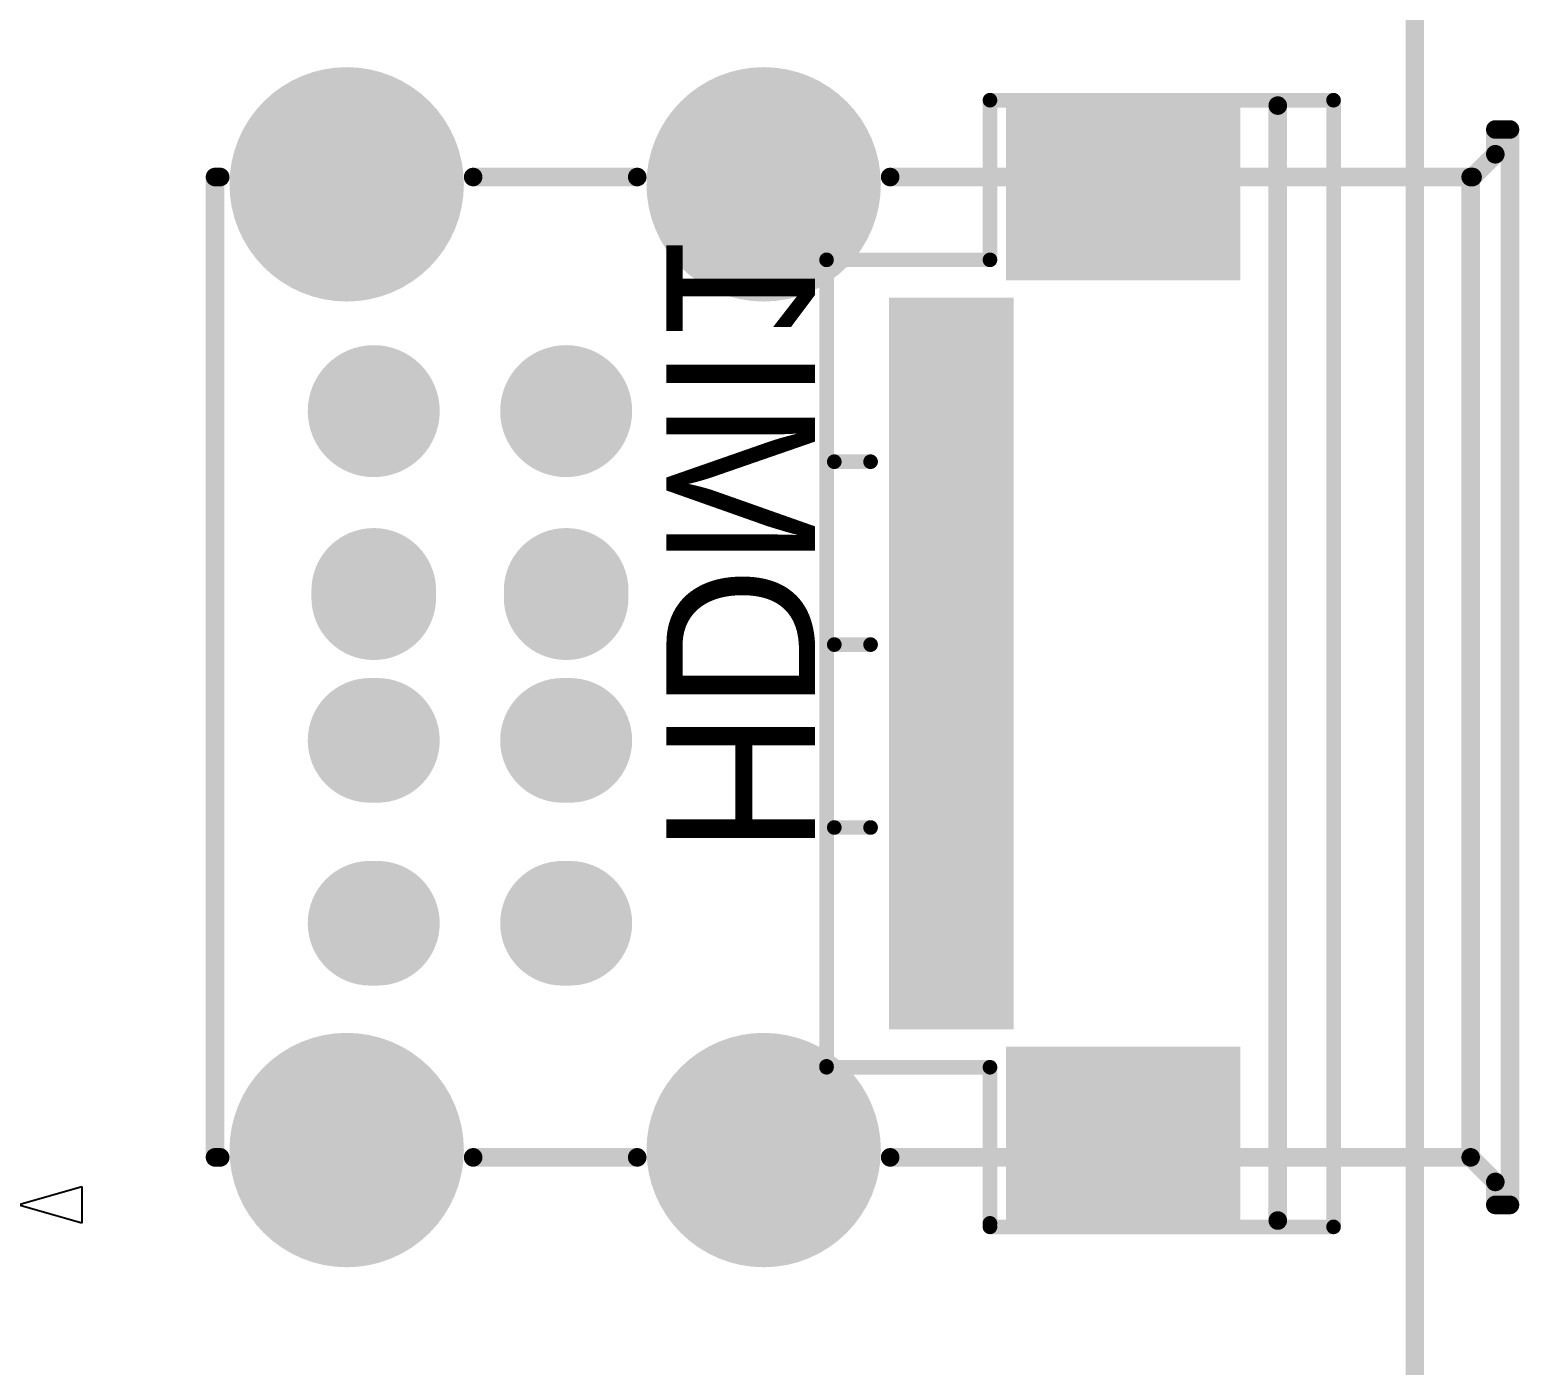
# Model space of a CAD drawing. Header units: millimetres. Extents: x 358.1 to 446.9, y 224.6 to 280.8.
# Drawn here: x 425.6 to 445.96, y 242.69 to 260.94 of the extents above; entities that cross this region are included whole.
import ezdxf

# ---------------------------------------------------------------- set-up
doc = ezdxf.new("R2010")
doc.units = ezdxf.units.MM
for name, color, linetype in [('BottomLayer', 5, 'Continuous'), ('BottomOverlay', 54, 'Continuous'), ('BottomPaste', 16, 'Continuous'), ('BottomSolder', 6, 'Continuous'), ('KeepOutLayer', 6, 'Continuous'), ('MidLayer1', 16, 'Continuous'), ('MidLayer2', 76, 'Continuous'), ('MidLayer3', 90, 'Continuous'), ('MidLayer4', 156, 'Continuous'), ('MultiLayer', 9, 'Continuous'), ('TopLayer', 1, 'Continuous'), ('TopOverlay', 2, 'Continuous'), ('TopSolder', 216, 'Continuous')]:
    doc.layers.add(name, color=color, linetype=linetype)

# ---------------------------------------------------------------- blocks, each defined once
blk = doc.blocks.new('FPC0_5_SMT_20P_B_3')
at = {"layer": 'BottomLayer'}
for points in [[(-7.54, 2.612), (-7.54, -0.387), (-5.34, 2.612), (-5.34, -0.387)], [(5.34, 2.612), (5.34, -0.387), (7.54, 2.612), (7.54, -0.387)], [(-4.9, -0.487), (-4.9, -1.987), (-4.6, -0.487), (-4.6, -1.987)], [(-4.4, -0.487), (-4.4, -1.987), (-4.1, -0.487), (-4.1, -1.987)], [(-3.9, -0.487), (-3.9, -1.987), (-3.6, -0.487), (-3.6, -1.987)], [(-3.4, -0.487), (-3.4, -1.987), (-3.1, -0.487), (-3.1, -1.987)], [(-2.9, -0.487), (-2.9, -1.987), (-2.6, -0.487), (-2.6, -1.987)], [(-2.4, -0.487), (-2.4, -1.987), (-2.1, -0.487), (-2.1, -1.987)], [(-1.9, -0.487), (-1.9, -1.987), (-1.6, -0.487), (-1.6, -1.987)], [(-1.4, -0.487), (-1.4, -1.987), (-1.1, -0.487), (-1.1, -1.987)], [(-0.9, -0.487), (-0.9, -1.987), (-0.6, -0.487), (-0.6, -1.987)], [(-0.4, -0.487), (-0.4, -1.987), (-0.1, -0.487), (-0.1, -1.987)], [(0.1, -0.487), (0.1, -1.987), (0.4, -0.487), (0.4, -1.987)], [(0.6, -0.487), (0.6, -1.987), (0.9, -0.487), (0.9, -1.987)], [(1.1, -0.487), (1.1, -1.987), (1.4, -0.487), (1.4, -1.987)], [(1.6, -0.487), (1.6, -1.987), (1.9, -0.487), (1.9, -1.987)], [(2.1, -0.487), (2.1, -1.987), (2.4, -0.487), (2.4, -1.987)], [(2.6, -0.487), (2.6, -1.987), (2.9, -0.487), (2.9, -1.987)], [(3.1, -0.487), (3.1, -1.987), (3.4, -0.487), (3.4, -1.987)], [(3.6, -0.487), (3.6, -1.987), (3.9, -0.487), (3.9, -1.987)], [(4.1, -0.487), (4.1, -1.987), (4.4, -0.487), (4.4, -1.987)], [(4.6, -0.487), (4.6, -1.987), (4.9, -0.487), (4.9, -1.987)]]:
    blk.add_solid(points, dxfattribs=at)
at = {"layer": 'BottomOverlay'}
for points, const_width in [([(7.7, 3.989), (-7.7, 3.989)], 0.2), ([(-7.7, -0.707), (-7.7, 3.989)], 0.2), ([(7.7, -0.707), (7.7, 3.989)], 0.2), ([(7.614, 3.227), (-7.626, 3.227)], 0.254), ([(-5.518, -0.707), (-7.7, -0.707)], 0.2), ([(-5.518, -2.941), (-5.518, -0.707)], 0.2), ([(5.518, -2.941), (5.518, -0.707)], 0.2), ([(7.7, -0.707), (5.518, -0.707)], 0.2), ([(7.652, -0.707), (5.518, -0.707)], 0.2), ([(-2.759, -2.835), (-2.759, -2.339)], 0.2), ([(-0.259, -2.835), (-0.259, -2.339)], 0.2), ([(2.241, -2.835), (2.241, -2.339)], 0.2), ([(5.506, -2.941), (-5.518, -2.941)], 0.2)]:
    blk.add_lwpolyline(points, dxfattribs=dict(at, const_width=const_width))
for points, const_width in [([(-7.75, 3.989, 1), (-7.65, 3.989, 1)], 0.1), ([(-7.75, 3.989, 1), (-7.65, 3.989, 1)], 0.1), ([(7.65, 3.989, 1), (7.75, 3.989, 1)], 0.1), ([(7.65, 3.989, 1), (7.75, 3.989, 1)], 0.1), ([(-7.69, 3.227, 1), (-7.563, 3.227, 1)], 0.127), ([(7.55, 3.227, 1), (7.677, 3.227, 1)], 0.127), ([(-7.75, -0.707, 1), (-7.65, -0.707, 1)], 0.1), ([(-7.75, -0.707, 1), (-7.65, -0.707, 1)], 0.1), ([(-5.568, -0.707, 1), (-5.468, -0.707, 1)], 0.1), ([(-5.568, -0.707, 1), (-5.468, -0.707, 1)], 0.1), ([(5.468, -0.707, 1), (5.568, -0.707, 1)], 0.1), ([(5.468, -0.707, 1), (5.568, -0.707, 1)], 0.1), ([(5.468, -0.707, 1), (5.568, -0.707, 1)], 0.1), ([(7.602, -0.707, 1), (7.702, -0.707, 1)], 0.1), ([(7.65, -0.707, 1), (7.75, -0.707, 1)], 0.1), ([(7.65, -0.707, 1), (7.75, -0.707, 1)], 0.1), ([(-2.809, -2.339, 1), (-2.709, -2.339, 1)], 0.1), ([(-0.309, -2.339, 1), (-0.209, -2.339, 1)], 0.1), ([(2.191, -2.339, 1), (2.291, -2.339, 1)], 0.1), ([(-5.568, -2.941, 1), (-5.468, -2.941, 1)], 0.1), ([(-5.568, -2.941, 1), (-5.468, -2.941, 1)], 0.1), ([(-2.809, -2.835, 1), (-2.709, -2.835, 1)], 0.1), ([(-0.309, -2.835, 1), (-0.209, -2.835, 1)], 0.1), ([(2.191, -2.835, 1), (2.291, -2.835, 1)], 0.1), ([(5.456, -2.941, 1), (5.556, -2.941, 1)], 0.1), ([(5.468, -2.941, 1), (5.568, -2.941, 1)], 0.1)]:
    blk.add_lwpolyline(points, format="xyb", close=True, dxfattribs=dict(at, const_width=const_width))
at = {"layer": 'BottomPaste'}
for points in [[(-7.54, 2.612), (-7.54, -0.387), (-5.34, 2.612), (-5.34, -0.387)], [(5.34, 2.612), (5.34, -0.387), (7.54, 2.612), (7.54, -0.387)], [(-4.9, -0.487), (-4.9, -1.987), (-4.6, -0.487), (-4.6, -1.987)], [(-4.4, -0.487), (-4.4, -1.987), (-4.1, -0.487), (-4.1, -1.987)], [(-3.9, -0.487), (-3.9, -1.987), (-3.6, -0.487), (-3.6, -1.987)], [(-3.4, -0.487), (-3.4, -1.987), (-3.1, -0.487), (-3.1, -1.987)], [(-2.9, -0.487), (-2.9, -1.987), (-2.6, -0.487), (-2.6, -1.987)], [(-2.4, -0.487), (-2.4, -1.987), (-2.1, -0.487), (-2.1, -1.987)], [(-1.9, -0.487), (-1.9, -1.987), (-1.6, -0.487), (-1.6, -1.987)], [(-1.4, -0.487), (-1.4, -1.987), (-1.1, -0.487), (-1.1, -1.987)], [(-0.9, -0.487), (-0.9, -1.987), (-0.6, -0.487), (-0.6, -1.987)], [(-0.4, -0.487), (-0.4, -1.987), (-0.1, -0.487), (-0.1, -1.987)], [(0.1, -0.487), (0.1, -1.987), (0.4, -0.487), (0.4, -1.987)], [(0.6, -0.487), (0.6, -1.987), (0.9, -0.487), (0.9, -1.987)], [(1.1, -0.487), (1.1, -1.987), (1.4, -0.487), (1.4, -1.987)], [(1.6, -0.487), (1.6, -1.987), (1.9, -0.487), (1.9, -1.987)], [(2.1, -0.487), (2.1, -1.987), (2.4, -0.487), (2.4, -1.987)], [(2.6, -0.487), (2.6, -1.987), (2.9, -0.487), (2.9, -1.987)], [(3.1, -0.487), (3.1, -1.987), (3.4, -0.487), (3.4, -1.987)], [(3.6, -0.487), (3.6, -1.987), (3.9, -0.487), (3.9, -1.987)], [(4.1, -0.487), (4.1, -1.987), (4.4, -0.487), (4.4, -1.987)], [(4.6, -0.487), (4.6, -1.987), (4.9, -0.487), (4.9, -1.987)]]:
    blk.add_solid(points, dxfattribs=at)
at = {"layer": 'BottomSolder'}
for points in [[(-7.642, 2.714), (-7.642, -0.489), (-5.238, 2.714), (-5.238, -0.489)], [(5.239, 2.714), (5.239, -0.489), (7.642, 2.714), (7.642, -0.489)], [(-5.002, -0.385), (-5.002, -2.089), (-4.498, -0.385), (-4.498, -2.089)], [(-4.501, -0.385), (-4.501, -2.089), (-3.998, -0.385), (-3.998, -2.089)], [(-4.002, -0.385), (-4.002, -2.089), (-3.498, -0.385), (-3.498, -2.089)], [(-3.501, -0.385), (-3.501, -2.089), (-2.998, -0.385), (-2.998, -2.089)], [(-3.002, -0.385), (-3.002, -2.089), (-2.498, -0.385), (-2.498, -2.089)], [(-2.501, -0.385), (-2.501, -2.089), (-1.998, -0.385), (-1.998, -2.089)], [(-2.002, -0.385), (-2.002, -2.089), (-1.498, -0.385), (-1.498, -2.089)], [(-1.501, -0.385), (-1.501, -2.089), (-0.998, -0.385), (-0.998, -2.089)], [(-1.002, -0.385), (-1.002, -2.089), (-0.498, -0.385), (-0.498, -2.089)], [(-0.501, -0.385), (-0.501, -2.089), (0.002, -0.385), (0.002, -2.089)], [(-0.002, -0.385), (-0.002, -2.089), (0.502, -0.385), (0.502, -2.089)], [(0.499, -0.385), (0.499, -2.089), (1.002, -0.385), (1.002, -2.089)], [(0.998, -0.385), (0.998, -2.089), (1.502, -0.385), (1.502, -2.089)], [(1.499, -0.385), (1.499, -2.089), (2.002, -0.385), (2.002, -2.089)], [(1.998, -0.385), (1.998, -2.089), (2.502, -0.385), (2.502, -2.089)], [(2.499, -0.385), (2.499, -2.089), (3.002, -0.385), (3.002, -2.089)], [(2.998, -0.385), (2.998, -2.089), (3.502, -0.385), (3.502, -2.089)], [(3.499, -0.385), (3.499, -2.089), (4.002, -0.385), (4.002, -2.089)], [(3.998, -0.385), (3.998, -2.089), (4.502, -0.385), (4.502, -2.089)], [(4.499, -0.385), (4.499, -2.089), (5.002, -0.385), (5.002, -2.089)]]:
    blk.add_solid(points, dxfattribs=at)
blk = doc.blocks.new('USB_HOST_2_13')
at = {"layer": 'BottomLayer'}
for points, const_width in [([(-3.6, 6.6, 1), (-2.1, 6.6, 1)], 1.5), ([(2.1, 6.6, 1), (3.6, 6.6, 1)], 1.5), ([(-2.88, 3.5, 1), (-2.08, 3.5, 1)], 0.8), ([(-0.25, 3.5, 1), (0.55, 3.5, 1)], 0.8), ([(-2.855, 1.05, 1), (-2.105, 1.05, 1)], 0.75), ([(-2.855, 0.95, 1), (-2.105, 0.95, 1)], 0.75), ([(-0.225, 1.05, 1), (0.525, 1.05, 1)], 0.75), ([(-0.225, 0.95, 1), (0.525, 0.95, 1)], 0.75), ([(-2.905, -1, 1), (-2.155, -1, 1)], 0.75), ([(-2.805, -1, 1), (-2.055, -1, 1)], 0.75), ([(-0.275, -1, 1), (0.475, -1, 1)], 0.75), ([(-0.175, -1, 1), (0.575, -1, 1)], 0.75), ([(-2.905, -3.5, 1), (-2.155, -3.5, 1)], 0.75), ([(-2.805, -3.5, 1), (-2.055, -3.5, 1)], 0.75), ([(-0.275, -3.5, 1), (0.475, -3.5, 1)], 0.75), ([(-0.175, -3.5, 1), (0.575, -3.5, 1)], 0.75), ([(-3.6, -6.6, 1), (-2.1, -6.6, 1)], 1.5), ([(2.1, -6.6, 1), (3.6, -6.6, 1)], 1.5)]:
    blk.add_lwpolyline(points, format="xyb", close=True, dxfattribs=dict(at, const_width=const_width))
at = {"layer": 'BottomLayer', "const_width": 1.5}
for points in [[(-2.48, 1.05), (-2.48, 0.95)], [(0.15, 1.05), (0.15, 0.95)], [(-2.53, -1), (-2.43, -1)], [(0.1, -1), (0.2, -1)], [(-2.53, -3.5), (-2.43, -3.5)], [(0.1, -3.5), (0.2, -3.5)]]:
    blk.add_lwpolyline(points, dxfattribs=at)
at = {"layer": 'BottomSolder'}
for points, const_width in [([(-3.651, 6.6, 1), (-2.049, 6.6, 1)], 1.602), ([(2.049, 6.6, 1), (3.651, 6.6, 1)], 1.602), ([(-2.931, 3.5, 1), (-2.029, 3.5, 1)], 0.902), ([(-0.301, 3.5, 1), (0.601, 3.5, 1)], 0.902), ([(-2.906, 1.05, 1), (-2.054, 1.05, 1)], 0.852), ([(-0.276, 1.05, 1), (0.576, 1.05, 1)], 0.852), ([(-2.906, 0.95, 1), (-2.054, 0.95, 1)], 0.852), ([(-0.276, 0.95, 1), (0.576, 0.95, 1)], 0.852), ([(-2.956, -1, 1), (-2.104, -1, 1)], 0.852), ([(-2.856, -1, 1), (-2.004, -1, 1)], 0.852), ([(-0.326, -1, 1), (0.526, -1, 1)], 0.852), ([(-0.226, -1, 1), (0.626, -1, 1)], 0.852), ([(-2.956, -3.5, 1), (-2.104, -3.5, 1)], 0.852), ([(-2.856, -3.5, 1), (-2.004, -3.5, 1)], 0.852), ([(-0.326, -3.5, 1), (0.526, -3.5, 1)], 0.852), ([(-0.226, -3.5, 1), (0.626, -3.5, 1)], 0.852), ([(-3.651, -6.6, 1), (-2.049, -6.6, 1)], 1.602), ([(2.049, -6.6, 1), (3.651, -6.6, 1)], 1.602)]:
    blk.add_lwpolyline(points, format="xyb", close=True, dxfattribs=dict(at, const_width=const_width))
at = {"layer": 'BottomSolder', "const_width": 1.703}
for points in [[(-2.48, 1.05), (-2.48, 0.95)], [(0.15, 1.05), (0.15, 0.95)], [(-2.53, -1), (-2.43, -1)], [(0.1, -1), (0.2, -1)], [(-2.53, -3.5), (-2.43, -3.5)], [(0.1, -3.5), (0.2, -3.5)]]:
    blk.add_lwpolyline(points, dxfattribs=at)
at = {"layer": 'MidLayer1'}
for points, const_width in [([(-3.6, 6.6, 1), (-2.1, 6.6, 1)], 1.5), ([(2.1, 6.6, 1), (3.6, 6.6, 1)], 1.5), ([(-2.88, 3.5, 1), (-2.08, 3.5, 1)], 0.8), ([(-0.25, 3.5, 1), (0.55, 3.5, 1)], 0.8), ([(-2.855, 1.05, 1), (-2.105, 1.05, 1)], 0.75), ([(-2.855, 0.95, 1), (-2.105, 0.95, 1)], 0.75), ([(-0.225, 1.05, 1), (0.525, 1.05, 1)], 0.75), ([(-0.225, 0.95, 1), (0.525, 0.95, 1)], 0.75), ([(-2.905, -1, 1), (-2.155, -1, 1)], 0.75), ([(-2.805, -1, 1), (-2.055, -1, 1)], 0.75), ([(-0.275, -1, 1), (0.475, -1, 1)], 0.75), ([(-0.175, -1, 1), (0.575, -1, 1)], 0.75), ([(-2.905, -3.5, 1), (-2.155, -3.5, 1)], 0.75), ([(-2.805, -3.5, 1), (-2.055, -3.5, 1)], 0.75), ([(-0.275, -3.5, 1), (0.475, -3.5, 1)], 0.75), ([(-0.175, -3.5, 1), (0.575, -3.5, 1)], 0.75), ([(-3.6, -6.6, 1), (-2.1, -6.6, 1)], 1.5), ([(2.1, -6.6, 1), (3.6, -6.6, 1)], 1.5)]:
    blk.add_lwpolyline(points, format="xyb", close=True, dxfattribs=dict(at, const_width=const_width))
at = {"layer": 'MidLayer1', "const_width": 1.5}
for points in [[(-2.48, 1.05), (-2.48, 0.95)], [(0.15, 1.05), (0.15, 0.95)], [(-2.53, -1), (-2.43, -1)], [(0.1, -1), (0.2, -1)], [(-2.53, -3.5), (-2.43, -3.5)], [(0.1, -3.5), (0.2, -3.5)]]:
    blk.add_lwpolyline(points, dxfattribs=at)
at = {"layer": 'MidLayer2'}
for points, const_width in [([(-3.6, 6.6, 1), (-2.1, 6.6, 1)], 1.5), ([(2.1, 6.6, 1), (3.6, 6.6, 1)], 1.5), ([(-2.88, 3.5, 1), (-2.08, 3.5, 1)], 0.8), ([(-0.25, 3.5, 1), (0.55, 3.5, 1)], 0.8), ([(-2.855, 1.05, 1), (-2.105, 1.05, 1)], 0.75), ([(-2.855, 0.95, 1), (-2.105, 0.95, 1)], 0.75), ([(-0.225, 1.05, 1), (0.525, 1.05, 1)], 0.75), ([(-0.225, 0.95, 1), (0.525, 0.95, 1)], 0.75), ([(-2.905, -1, 1), (-2.155, -1, 1)], 0.75), ([(-2.805, -1, 1), (-2.055, -1, 1)], 0.75), ([(-0.275, -1, 1), (0.475, -1, 1)], 0.75), ([(-0.175, -1, 1), (0.575, -1, 1)], 0.75), ([(-2.905, -3.5, 1), (-2.155, -3.5, 1)], 0.75), ([(-2.805, -3.5, 1), (-2.055, -3.5, 1)], 0.75), ([(-0.275, -3.5, 1), (0.475, -3.5, 1)], 0.75), ([(-0.175, -3.5, 1), (0.575, -3.5, 1)], 0.75), ([(-3.6, -6.6, 1), (-2.1, -6.6, 1)], 1.5), ([(2.1, -6.6, 1), (3.6, -6.6, 1)], 1.5)]:
    blk.add_lwpolyline(points, format="xyb", close=True, dxfattribs=dict(at, const_width=const_width))
at = {"layer": 'MidLayer2', "const_width": 1.5}
for points in [[(-2.48, 1.05), (-2.48, 0.95)], [(0.15, 1.05), (0.15, 0.95)], [(-2.53, -1), (-2.43, -1)], [(0.1, -1), (0.2, -1)], [(-2.53, -3.5), (-2.43, -3.5)], [(0.1, -3.5), (0.2, -3.5)]]:
    blk.add_lwpolyline(points, dxfattribs=at)
at = {"layer": 'MidLayer3'}
for points, const_width in [([(-3.6, 6.6, 1), (-2.1, 6.6, 1)], 1.5), ([(2.1, 6.6, 1), (3.6, 6.6, 1)], 1.5), ([(-2.88, 3.5, 1), (-2.08, 3.5, 1)], 0.8), ([(-0.25, 3.5, 1), (0.55, 3.5, 1)], 0.8), ([(-2.855, 1.05, 1), (-2.105, 1.05, 1)], 0.75), ([(-2.855, 0.95, 1), (-2.105, 0.95, 1)], 0.75), ([(-0.225, 1.05, 1), (0.525, 1.05, 1)], 0.75), ([(-0.225, 0.95, 1), (0.525, 0.95, 1)], 0.75), ([(-2.905, -1, 1), (-2.155, -1, 1)], 0.75), ([(-2.805, -1, 1), (-2.055, -1, 1)], 0.75), ([(-0.275, -1, 1), (0.475, -1, 1)], 0.75), ([(-0.175, -1, 1), (0.575, -1, 1)], 0.75), ([(-2.905, -3.5, 1), (-2.155, -3.5, 1)], 0.75), ([(-2.805, -3.5, 1), (-2.055, -3.5, 1)], 0.75), ([(-0.275, -3.5, 1), (0.475, -3.5, 1)], 0.75), ([(-0.175, -3.5, 1), (0.575, -3.5, 1)], 0.75), ([(-3.6, -6.6, 1), (-2.1, -6.6, 1)], 1.5), ([(2.1, -6.6, 1), (3.6, -6.6, 1)], 1.5)]:
    blk.add_lwpolyline(points, format="xyb", close=True, dxfattribs=dict(at, const_width=const_width))
at = {"layer": 'MidLayer3', "const_width": 1.5}
for points in [[(-2.48, 1.05), (-2.48, 0.95)], [(0.15, 1.05), (0.15, 0.95)], [(-2.53, -1), (-2.43, -1)], [(0.1, -1), (0.2, -1)], [(-2.53, -3.5), (-2.43, -3.5)], [(0.1, -3.5), (0.2, -3.5)]]:
    blk.add_lwpolyline(points, dxfattribs=at)
at = {"layer": 'MidLayer4'}
for points, const_width in [([(-3.6, 6.6, 1), (-2.1, 6.6, 1)], 1.5), ([(2.1, 6.6, 1), (3.6, 6.6, 1)], 1.5), ([(-2.88, 3.5, 1), (-2.08, 3.5, 1)], 0.8), ([(-0.25, 3.5, 1), (0.55, 3.5, 1)], 0.8), ([(-2.855, 1.05, 1), (-2.105, 1.05, 1)], 0.75), ([(-2.855, 0.95, 1), (-2.105, 0.95, 1)], 0.75), ([(-0.225, 1.05, 1), (0.525, 1.05, 1)], 0.75), ([(-0.225, 0.95, 1), (0.525, 0.95, 1)], 0.75), ([(-2.905, -1, 1), (-2.155, -1, 1)], 0.75), ([(-2.805, -1, 1), (-2.055, -1, 1)], 0.75), ([(-0.275, -1, 1), (0.475, -1, 1)], 0.75), ([(-0.175, -1, 1), (0.575, -1, 1)], 0.75), ([(-2.905, -3.5, 1), (-2.155, -3.5, 1)], 0.75), ([(-2.805, -3.5, 1), (-2.055, -3.5, 1)], 0.75), ([(-0.275, -3.5, 1), (0.475, -3.5, 1)], 0.75), ([(-0.175, -3.5, 1), (0.575, -3.5, 1)], 0.75), ([(-3.6, -6.6, 1), (-2.1, -6.6, 1)], 1.5), ([(2.1, -6.6, 1), (3.6, -6.6, 1)], 1.5)]:
    blk.add_lwpolyline(points, format="xyb", close=True, dxfattribs=dict(at, const_width=const_width))
at = {"layer": 'MidLayer4', "const_width": 1.5}
for points in [[(-2.48, 1.05), (-2.48, 0.95)], [(0.15, 1.05), (0.15, 0.95)], [(-2.53, -1), (-2.43, -1)], [(0.1, -1), (0.2, -1)], [(-2.53, -3.5), (-2.43, -3.5)], [(0.1, -3.5), (0.2, -3.5)]]:
    blk.add_lwpolyline(points, dxfattribs=at)
at = {"layer": 'MultiLayer'}
for points, const_width in [([(-3.6, 6.6, 1), (-2.1, 6.6, 1)], 1.5), ([(2.1, 6.6, 1), (3.6, 6.6, 1)], 1.5), ([(-2.88, 3.5, 1), (-2.08, 3.5, 1)], 0.8), ([(-0.25, 3.5, 1), (0.55, 3.5, 1)], 0.8), ([(-2.855, 1.05, 1), (-2.105, 1.05, 1)], 0.75), ([(-2.855, 0.95, 1), (-2.105, 0.95, 1)], 0.75), ([(-0.225, 1.05, 1), (0.525, 1.05, 1)], 0.75), ([(-0.225, 0.95, 1), (0.525, 0.95, 1)], 0.75), ([(-2.905, -1, 1), (-2.155, -1, 1)], 0.75), ([(-2.805, -1, 1), (-2.055, -1, 1)], 0.75), ([(-0.275, -1, 1), (0.475, -1, 1)], 0.75), ([(-0.175, -1, 1), (0.575, -1, 1)], 0.75), ([(-2.905, -3.5, 1), (-2.155, -3.5, 1)], 0.75), ([(-2.805, -3.5, 1), (-2.055, -3.5, 1)], 0.75), ([(-0.275, -3.5, 1), (0.475, -3.5, 1)], 0.75), ([(-0.175, -3.5, 1), (0.575, -3.5, 1)], 0.75), ([(-3.6, -6.6, 1), (-2.1, -6.6, 1)], 1.5), ([(2.1, -6.6, 1), (3.6, -6.6, 1)], 1.5)]:
    blk.add_lwpolyline(points, format="xyb", close=True, dxfattribs=dict(at, const_width=const_width))
at = {"layer": 'MultiLayer', "const_width": 1.5}
for points in [[(-2.48, 1.05), (-2.48, 0.95)], [(0.15, 1.05), (0.15, 0.95)], [(-2.53, -1), (-2.43, -1)], [(0.1, -1), (0.2, -1)], [(-2.53, -3.5), (-2.43, -3.5)], [(0.1, -3.5), (0.2, -3.5)]]:
    blk.add_lwpolyline(points, dxfattribs=at)
at = {"layer": 'TopLayer'}
for points, const_width in [([(-3.6, 6.6, 1), (-2.1, 6.6, 1)], 1.5), ([(2.1, 6.6, 1), (3.6, 6.6, 1)], 1.5), ([(-2.88, 3.5, 1), (-2.08, 3.5, 1)], 0.8), ([(-0.25, 3.5, 1), (0.55, 3.5, 1)], 0.8), ([(-2.855, 1.05, 1), (-2.105, 1.05, 1)], 0.75), ([(-2.855, 0.95, 1), (-2.105, 0.95, 1)], 0.75), ([(-0.225, 1.05, 1), (0.525, 1.05, 1)], 0.75), ([(-0.225, 0.95, 1), (0.525, 0.95, 1)], 0.75), ([(-2.905, -1, 1), (-2.155, -1, 1)], 0.75), ([(-2.805, -1, 1), (-2.055, -1, 1)], 0.75), ([(-0.275, -1, 1), (0.475, -1, 1)], 0.75), ([(-0.175, -1, 1), (0.575, -1, 1)], 0.75), ([(-2.905, -3.5, 1), (-2.155, -3.5, 1)], 0.75), ([(-2.805, -3.5, 1), (-2.055, -3.5, 1)], 0.75), ([(-0.275, -3.5, 1), (0.475, -3.5, 1)], 0.75), ([(-0.175, -3.5, 1), (0.575, -3.5, 1)], 0.75), ([(-3.6, -6.6, 1), (-2.1, -6.6, 1)], 1.5), ([(2.1, -6.6, 1), (3.6, -6.6, 1)], 1.5)]:
    blk.add_lwpolyline(points, format="xyb", close=True, dxfattribs=dict(at, const_width=const_width))
at = {"layer": 'TopLayer', "const_width": 1.5}
for points in [[(-2.48, 1.05), (-2.48, 0.95)], [(0.15, 1.05), (0.15, 0.95)], [(-2.53, -1), (-2.43, -1)], [(0.1, -1), (0.2, -1)], [(-2.53, -3.5), (-2.43, -3.5)], [(0.1, -3.5), (0.2, -3.5)]]:
    blk.add_lwpolyline(points, dxfattribs=at)
at = {"layer": 'TopOverlay', "const_width": 0.254}
for points in [[(12.85, 7.35), (13.05, 7.35)], [(12.85, 7.011), (12.85, 7.35)], [(13.05, -7.35), (13.05, 7.35)], [(12.539, 6.7), (12.85, 7.011)], [(-4.65, -6.7), (-4.65, 6.7)], [(-4.65, 6.7), (-4.578, 6.7)], [(-1.122, 6.7), (1.122, 6.7)], [(4.578, 6.7), (12.514, 6.7)], [(12.514, -6.7), (12.514, 6.7)], [(-4.65, -6.7), (-4.578, -6.7)], [(-1.122, -6.7), (1.122, -6.7)], [(4.578, -6.7), (12.514, -6.7)], [(12.514, -6.7), (12.85, -7.036)], [(12.85, -7.35), (12.85, -7.036)], [(12.85, -7.35), (13.05, -7.35)]]:
    blk.add_lwpolyline(points, dxfattribs=at)
at = {"layer": 'TopOverlay', "const_width": 0.127}
for points in [[(12.787, 7.35, 1), (12.914, 7.35, 1)], [(12.787, 7.35, 1), (12.914, 7.35, 1)], [(12.987, 7.35, 1), (13.114, 7.35, 1)], [(12.987, 7.35, 1), (13.114, 7.35, 1)], [(12.787, 7.011, 1), (12.914, 7.011, 1)], [(12.787, 7.011, 1), (12.914, 7.011, 1)], [(-4.713, 6.7, 1), (-4.586, 6.7, 1)], [(-4.713, 6.7, 1), (-4.586, 6.7, 1)], [(-4.642, 6.7, 1), (-4.515, 6.7, 1)], [(-1.185, 6.7, 1), (-1.058, 6.7, 1)], [(1.058, 6.7, 1), (1.185, 6.7, 1)], [(4.515, 6.7, 1), (4.642, 6.7, 1)], [(12.45, 6.7, 1), (12.577, 6.7, 1)], [(12.45, 6.7, 1), (12.577, 6.7, 1)], [(12.476, 6.7, 1), (12.603, 6.7, 1)], [(-4.713, -6.7, 1), (-4.586, -6.7, 1)], [(-4.713, -6.7, 1), (-4.586, -6.7, 1)], [(-4.642, -6.7, 1), (-4.515, -6.7, 1)], [(-1.185, -6.7, 1), (-1.058, -6.7, 1)], [(1.058, -6.7, 1), (1.185, -6.7, 1)], [(4.515, -6.7, 1), (4.642, -6.7, 1)], [(12.45, -6.7, 1), (12.577, -6.7, 1)], [(12.45, -6.7, 1), (12.577, -6.7, 1)], [(12.45, -6.7, 1), (12.577, -6.7, 1)], [(12.787, -7.036, 1), (12.914, -7.036, 1)], [(12.787, -7.036, 1), (12.914, -7.036, 1)], [(12.787, -7.35, 1), (12.914, -7.35, 1)], [(12.787, -7.35, 1), (12.914, -7.35, 1)], [(12.987, -7.35, 1), (13.114, -7.35, 1)], [(12.987, -7.35, 1), (13.114, -7.35, 1)]]:
    blk.add_lwpolyline(points, format="xyb", close=True, dxfattribs=at)
at = {"layer": 'TopSolder'}
for points, const_width in [([(-3.651, 6.6, 1), (-2.049, 6.6, 1)], 1.602), ([(2.049, 6.6, 1), (3.651, 6.6, 1)], 1.602), ([(-2.931, 3.5, 1), (-2.029, 3.5, 1)], 0.902), ([(-0.301, 3.5, 1), (0.601, 3.5, 1)], 0.902), ([(-2.906, 1.05, 1), (-2.054, 1.05, 1)], 0.852), ([(-0.276, 1.05, 1), (0.576, 1.05, 1)], 0.852), ([(-2.906, 0.95, 1), (-2.054, 0.95, 1)], 0.852), ([(-0.276, 0.95, 1), (0.576, 0.95, 1)], 0.852), ([(-2.956, -1, 1), (-2.104, -1, 1)], 0.852), ([(-2.856, -1, 1), (-2.004, -1, 1)], 0.852), ([(-0.326, -1, 1), (0.526, -1, 1)], 0.852), ([(-0.226, -1, 1), (0.626, -1, 1)], 0.852), ([(-2.956, -3.5, 1), (-2.104, -3.5, 1)], 0.852), ([(-2.856, -3.5, 1), (-2.004, -3.5, 1)], 0.852), ([(-0.326, -3.5, 1), (0.526, -3.5, 1)], 0.852), ([(-0.226, -3.5, 1), (0.626, -3.5, 1)], 0.852), ([(-3.651, -6.6, 1), (-2.049, -6.6, 1)], 1.602), ([(2.049, -6.6, 1), (3.651, -6.6, 1)], 1.602)]:
    blk.add_lwpolyline(points, format="xyb", close=True, dxfattribs=dict(at, const_width=const_width))
at = {"layer": 'TopSolder', "const_width": 1.703}
for points in [[(-2.48, 1.05), (-2.48, 0.95)], [(0.15, 1.05), (0.15, 0.95)], [(-2.53, -1), (-2.43, -1)], [(0.1, -1), (0.2, -1)], [(-2.53, -3.5), (-2.43, -3.5)], [(0.1, -3.5), (0.2, -3.5)]]:
    blk.add_lwpolyline(points, dxfattribs=at)
blk = doc.blocks.new('PCIE_SMD_91302_XX_067RDM_B_16')
at = {"layer": 'BottomLayer'}
for points, const_width in [([(-1.95, 10, 1), (-1.05, 10, 1)], 0.9), ([(-1.82, -10, 1), (-1.17, -10, 1)], 0.65)]:
    blk.add_lwpolyline(points, format="xyb", close=True, dxfattribs=dict(at, const_width=const_width))
for points in [[(1.63, 10.95), (1.63, 9.75), (4.38, 10.95), (4.38, 9.75)], [(3, 9.4), (3, 9.1), (4.55, 9.4), (4.55, 9.1)], [(-4.5, 9.15), (-4.5, 8.85), (-2.95, 9.15), (-2.95, 8.85)], [(3, 8.9), (3, 8.6), (4.55, 8.9), (4.55, 8.6)], [(-4.5, 8.65), (-4.5, 8.35), (-2.95, 8.65), (-2.95, 8.35)], [(3, 8.4), (3, 8.1), (4.55, 8.4), (4.55, 8.1)], [(-4.5, 8.15), (-4.5, 7.85), (-2.95, 8.15), (-2.95, 7.85)], [(3, 7.9), (3, 7.6), (4.55, 7.9), (4.55, 7.6)], [(-4.5, 7.65), (-4.5, 7.35), (-2.95, 7.65), (-2.95, 7.35)], [(3, 7.4), (3, 7.1), (4.55, 7.4), (4.55, 7.1)], [(-4.5, 5.15), (-4.5, 4.85), (-2.95, 5.15), (-2.95, 4.85)], [(3, 4.9), (3, 4.6), (4.55, 4.9), (4.55, 4.6)], [(-4.5, 4.65), (-4.5, 4.35), (-2.95, 4.65), (-2.95, 4.35)], [(3, 4.4), (3, 4.1), (4.55, 4.4), (4.55, 4.1)], [(-4.5, 4.15), (-4.5, 3.85), (-2.95, 4.15), (-2.95, 3.85)], [(3, 3.9), (3, 3.6), (4.55, 3.9), (4.55, 3.6)], [(-4.5, 3.65), (-4.5, 3.35), (-2.95, 3.65), (-2.95, 3.35)], [(3, 3.4), (3, 3.1), (4.55, 3.4), (4.55, 3.1)], [(-4.5, 3.15), (-4.5, 2.85), (-2.95, 3.15), (-2.95, 2.85)], [(3, 2.9), (3, 2.6), (4.55, 2.9), (4.55, 2.6)], [(-4.5, 2.65), (-4.5, 2.35), (-2.95, 2.65), (-2.95, 2.35)], [(3, 2.4), (3, 2.1), (4.55, 2.4), (4.55, 2.1)], [(-4.5, 2.15), (-4.5, 1.85), (-2.95, 2.15), (-2.95, 1.85)], [(3, 1.9), (3, 1.6), (4.55, 1.9), (4.55, 1.6)], [(-4.5, 1.65), (-4.5, 1.35), (-2.95, 1.65), (-2.95, 1.35)], [(3, 1.4), (3, 1.1), (4.55, 1.4), (4.55, 1.1)], [(-4.5, 1.15), (-4.5, 0.85), (-2.95, 1.15), (-2.95, 0.85)], [(3, 0.9), (3, 0.6), (4.55, 0.9), (4.55, 0.6)], [(-4.5, 0.65), (-4.5, 0.35), (-2.95, 0.65), (-2.95, 0.35)], [(3, 0.4), (3, 0.1), (4.55, 0.4), (4.55, 0.1)], [(-4.5, 0.15), (-4.5, -0.15), (-2.95, 0.15), (-2.95, -0.15)], [(3, -0.1), (3, -0.4), (4.55, -0.1), (4.55, -0.4)], [(-4.5, -0.35), (-4.5, -0.65), (-2.95, -0.35), (-2.95, -0.65)], [(3, -0.6), (3, -0.9), (4.55, -0.6), (4.55, -0.9)], [(-4.5, -0.85), (-4.5, -1.15), (-2.95, -0.85), (-2.95, -1.15)], [(3, -1.1), (3, -1.4), (4.55, -1.1), (4.55, -1.4)], [(-4.5, -1.35), (-4.5, -1.65), (-2.95, -1.35), (-2.95, -1.65)], [(3, -1.6), (3, -1.9), (4.55, -1.6), (4.55, -1.9)], [(-4.5, -1.85), (-4.5, -2.15), (-2.95, -1.85), (-2.95, -2.15)], [(3, -2.1), (3, -2.4), (4.55, -2.1), (4.55, -2.4)], [(-4.5, -2.35), (-4.5, -2.65), (-2.95, -2.35), (-2.95, -2.65)], [(3, -2.6), (3, -2.9), (4.55, -2.6), (4.55, -2.9)], [(-4.5, -2.85), (-4.5, -3.15), (-2.95, -2.85), (-2.95, -3.15)], [(3, -3.1), (3, -3.4), (4.55, -3.1), (4.55, -3.4)], [(-4.5, -3.35), (-4.5, -3.65), (-2.95, -3.35), (-2.95, -3.65)], [(3, -3.6), (3, -3.9), (4.55, -3.6), (4.55, -3.9)], [(-4.5, -3.85), (-4.5, -4.15), (-2.95, -3.85), (-2.95, -4.15)], [(3, -4.1), (3, -4.4), (4.55, -4.1), (4.55, -4.4)], [(-4.5, -4.35), (-4.5, -4.65), (-2.95, -4.35), (-2.95, -4.65)], [(3, -4.6), (3, -4.9), (4.55, -4.6), (4.55, -4.9)], [(-4.5, -4.85), (-4.5, -5.15), (-2.95, -4.85), (-2.95, -5.15)], [(3, -5.1), (3, -5.4), (4.55, -5.1), (4.55, -5.4)], [(-4.5, -5.35), (-4.5, -5.65), (-2.95, -5.35), (-2.95, -5.65)], [(3, -5.6), (3, -5.9), (4.55, -5.6), (4.55, -5.9)], [(-4.5, -5.85), (-4.5, -6.15), (-2.95, -5.85), (-2.95, -6.15)], [(3, -6.1), (3, -6.4), (4.55, -6.1), (4.55, -6.4)], [(-4.5, -6.35), (-4.5, -6.65), (-2.95, -6.35), (-2.95, -6.65)], [(3, -6.6), (3, -6.9), (4.55, -6.6), (4.55, -6.9)], [(-4.5, -6.85), (-4.5, -7.15), (-2.95, -6.85), (-2.95, -7.15)], [(3, -7.1), (3, -7.4), (4.55, -7.1), (4.55, -7.4)], [(-4.5, -7.35), (-4.5, -7.65), (-2.95, -7.35), (-2.95, -7.65)], [(3, -7.6), (3, -7.9), (4.55, -7.6), (4.55, -7.9)], [(-4.5, -7.85), (-4.5, -8.15), (-2.95, -7.85), (-2.95, -8.15)], [(3, -8.1), (3, -8.4), (4.55, -8.1), (4.55, -8.4)], [(-4.5, -8.35), (-4.5, -8.65), (-2.95, -8.35), (-2.95, -8.65)], [(3, -8.6), (3, -8.9), (4.55, -8.6), (4.55, -8.9)], [(-4.5, -8.85), (-4.5, -9.15), (-2.95, -8.85), (-2.95, -9.15)], [(3, -9.1), (3, -9.4), (4.55, -9.1), (4.55, -9.4)], [(1.63, -9.75), (1.63, -10.95), (4.38, -9.75), (4.38, -10.95)]]:
    blk.add_solid(points, dxfattribs=at)
at = {"layer": 'BottomOverlay'}
for p, q in [((4.755, -9.25), (5.63, -9)), ((5.63, -9), (5.63, -9.5)), ((5.63, -9.5), (4.755, -9.25))]:
    blk.add_line(p, q, dxfattribs=at)
at = {"layer": 'BottomOverlay', "const_width": 0.254}
for points in [[(-3.6, 9.381), (-3.6, 11)], [(-3.6, 11), (-1.932, 11)], [(-1.058, 11), (1.405, 11)], [(-3.6, 5.362), (-3.6, 7.1)], [(3.8, 5.131), (3.8, 6.869)], [(-3.5, -10.95), (-3.5, -9.381)], [(-3.5, -10.95), (1.399, -10.95)]]:
    blk.add_lwpolyline(points, dxfattribs=at)
at = {"layer": 'BottomOverlay', "const_width": 0.127}
for points in [[(-3.664, 11, 1), (-3.537, 11, 1)], [(-3.664, 11, 1), (-3.537, 11, 1)], [(-1.996, 11, 1), (-1.869, 11, 1)], [(-1.121, 11, 1), (-0.994, 11, 1)], [(1.341, 11, 1), (1.468, 11, 1)], [(-3.664, 9.381, 1), (-3.537, 9.381, 1)], [(-3.664, 7.1, 1), (-3.537, 7.1, 1)], [(3.737, 6.869, 1), (3.864, 6.869, 1)], [(-3.664, 5.362, 1), (-3.537, 5.362, 1)], [(3.737, 5.131, 1), (3.864, 5.131, 1)], [(-3.564, -9.381, 1), (-3.437, -9.381, 1)], [(-3.564, -10.95, 1), (-3.437, -10.95, 1)], [(-3.564, -10.95, 1), (-3.437, -10.95, 1)], [(1.335, -10.95, 1), (1.462, -10.95, 1)]]:
    blk.add_lwpolyline(points, format="xyb", close=True, dxfattribs=at)
at = {"layer": 'BottomPaste'}
for points in [[(1.63, 10.95), (1.63, 9.75), (4.38, 10.95), (4.38, 9.75)], [(3, 9.4), (3, 9.1), (4.55, 9.4), (4.55, 9.1)], [(-4.5, 9.15), (-4.5, 8.85), (-2.95, 9.15), (-2.95, 8.85)], [(3, 8.9), (3, 8.6), (4.55, 8.9), (4.55, 8.6)], [(-4.5, 8.65), (-4.5, 8.35), (-2.95, 8.65), (-2.95, 8.35)], [(3, 8.4), (3, 8.1), (4.55, 8.4), (4.55, 8.1)], [(-4.5, 8.15), (-4.5, 7.85), (-2.95, 8.15), (-2.95, 7.85)], [(3, 7.9), (3, 7.6), (4.55, 7.9), (4.55, 7.6)], [(-4.5, 7.65), (-4.5, 7.35), (-2.95, 7.65), (-2.95, 7.35)], [(3, 7.4), (3, 7.1), (4.55, 7.4), (4.55, 7.1)], [(-4.5, 5.15), (-4.5, 4.85), (-2.95, 5.15), (-2.95, 4.85)], [(3, 4.9), (3, 4.6), (4.55, 4.9), (4.55, 4.6)], [(-4.5, 4.65), (-4.5, 4.35), (-2.95, 4.65), (-2.95, 4.35)], [(3, 4.4), (3, 4.1), (4.55, 4.4), (4.55, 4.1)], [(-4.5, 4.15), (-4.5, 3.85), (-2.95, 4.15), (-2.95, 3.85)], [(3, 3.9), (3, 3.6), (4.55, 3.9), (4.55, 3.6)], [(-4.5, 3.65), (-4.5, 3.35), (-2.95, 3.65), (-2.95, 3.35)], [(3, 3.4), (3, 3.1), (4.55, 3.4), (4.55, 3.1)], [(-4.5, 3.15), (-4.5, 2.85), (-2.95, 3.15), (-2.95, 2.85)], [(3, 2.9), (3, 2.6), (4.55, 2.9), (4.55, 2.6)], [(-4.5, 2.65), (-4.5, 2.35), (-2.95, 2.65), (-2.95, 2.35)], [(3, 2.4), (3, 2.1), (4.55, 2.4), (4.55, 2.1)], [(-4.5, 2.15), (-4.5, 1.85), (-2.95, 2.15), (-2.95, 1.85)], [(3, 1.9), (3, 1.6), (4.55, 1.9), (4.55, 1.6)], [(-4.5, 1.65), (-4.5, 1.35), (-2.95, 1.65), (-2.95, 1.35)], [(3, 1.4), (3, 1.1), (4.55, 1.4), (4.55, 1.1)], [(-4.5, 1.15), (-4.5, 0.85), (-2.95, 1.15), (-2.95, 0.85)], [(3, 0.9), (3, 0.6), (4.55, 0.9), (4.55, 0.6)], [(-4.5, 0.65), (-4.5, 0.35), (-2.95, 0.65), (-2.95, 0.35)], [(3, 0.4), (3, 0.1), (4.55, 0.4), (4.55, 0.1)], [(-4.5, 0.15), (-4.5, -0.15), (-2.95, 0.15), (-2.95, -0.15)], [(3, -0.1), (3, -0.4), (4.55, -0.1), (4.55, -0.4)], [(-4.5, -0.35), (-4.5, -0.65), (-2.95, -0.35), (-2.95, -0.65)], [(3, -0.6), (3, -0.9), (4.55, -0.6), (4.55, -0.9)], [(-4.5, -0.85), (-4.5, -1.15), (-2.95, -0.85), (-2.95, -1.15)], [(3, -1.1), (3, -1.4), (4.55, -1.1), (4.55, -1.4)], [(-4.5, -1.35), (-4.5, -1.65), (-2.95, -1.35), (-2.95, -1.65)], [(3, -1.6), (3, -1.9), (4.55, -1.6), (4.55, -1.9)], [(-4.5, -1.85), (-4.5, -2.15), (-2.95, -1.85), (-2.95, -2.15)], [(3, -2.1), (3, -2.4), (4.55, -2.1), (4.55, -2.4)], [(-4.5, -2.35), (-4.5, -2.65), (-2.95, -2.35), (-2.95, -2.65)], [(3, -2.6), (3, -2.9), (4.55, -2.6), (4.55, -2.9)], [(-4.5, -2.85), (-4.5, -3.15), (-2.95, -2.85), (-2.95, -3.15)], [(3, -3.1), (3, -3.4), (4.55, -3.1), (4.55, -3.4)], [(-4.5, -3.35), (-4.5, -3.65), (-2.95, -3.35), (-2.95, -3.65)], [(3, -3.6), (3, -3.9), (4.55, -3.6), (4.55, -3.9)], [(-4.5, -3.85), (-4.5, -4.15), (-2.95, -3.85), (-2.95, -4.15)], [(3, -4.1), (3, -4.4), (4.55, -4.1), (4.55, -4.4)], [(-4.5, -4.35), (-4.5, -4.65), (-2.95, -4.35), (-2.95, -4.65)], [(3, -4.6), (3, -4.9), (4.55, -4.6), (4.55, -4.9)], [(-4.5, -4.85), (-4.5, -5.15), (-2.95, -4.85), (-2.95, -5.15)], [(3, -5.1), (3, -5.4), (4.55, -5.1), (4.55, -5.4)], [(-4.5, -5.35), (-4.5, -5.65), (-2.95, -5.35), (-2.95, -5.65)], [(3, -5.6), (3, -5.9), (4.55, -5.6), (4.55, -5.9)], [(-4.5, -5.85), (-4.5, -6.15), (-2.95, -5.85), (-2.95, -6.15)], [(3, -6.1), (3, -6.4), (4.55, -6.1), (4.55, -6.4)], [(-4.5, -6.35), (-4.5, -6.65), (-2.95, -6.35), (-2.95, -6.65)], [(3, -6.6), (3, -6.9), (4.55, -6.6), (4.55, -6.9)], [(-4.5, -6.85), (-4.5, -7.15), (-2.95, -6.85), (-2.95, -7.15)], [(3, -7.1), (3, -7.4), (4.55, -7.1), (4.55, -7.4)], [(-4.5, -7.35), (-4.5, -7.65), (-2.95, -7.35), (-2.95, -7.65)], [(3, -7.6), (3, -7.9), (4.55, -7.6), (4.55, -7.9)], [(-4.5, -7.85), (-4.5, -8.15), (-2.95, -7.85), (-2.95, -8.15)], [(3, -8.1), (3, -8.4), (4.55, -8.1), (4.55, -8.4)], [(-4.5, -8.35), (-4.5, -8.65), (-2.95, -8.35), (-2.95, -8.65)], [(3, -8.6), (3, -8.9), (4.55, -8.6), (4.55, -8.9)], [(-4.5, -8.85), (-4.5, -9.15), (-2.95, -8.85), (-2.95, -9.15)], [(3, -9.1), (3, -9.4), (4.55, -9.1), (4.55, -9.4)], [(1.63, -9.75), (1.63, -10.95), (4.38, -9.75), (4.38, -10.95)]]:
    blk.add_solid(points, dxfattribs=at)
at = {"layer": 'BottomSolder'}
for points, const_width in [([(-2.001, 10, 1), (-0.999, 10, 1)], 1.002), ([(-1.871, -10, 1), (-1.119, -10, 1)], 0.752)]:
    blk.add_lwpolyline(points, format="xyb", close=True, dxfattribs=dict(at, const_width=const_width))
for points in [[(1.529, 11.052), (1.529, 9.648), (4.482, 11.052), (4.482, 9.648)], [(2.898, 9.502), (2.898, 8.998), (4.652, 9.502), (4.652, 8.998)], [(-4.602, 9.252), (-4.602, 8.748), (-2.848, 9.252), (-2.848, 8.748)], [(2.898, 9.002), (2.898, 8.498), (4.652, 9.002), (4.652, 8.498)], [(-4.602, 8.752), (-4.602, 8.248), (-2.848, 8.752), (-2.848, 8.248)], [(2.898, 8.502), (2.898, 7.998), (4.652, 8.502), (4.652, 7.998)], [(-4.602, 8.252), (-4.602, 7.748), (-2.848, 8.252), (-2.848, 7.748)], [(2.898, 8.002), (2.898, 7.498), (4.652, 8.002), (4.652, 7.498)], [(-4.602, 7.752), (-4.602, 7.248), (-2.848, 7.752), (-2.848, 7.248)], [(2.898, 7.502), (2.898, 6.998), (4.652, 7.502), (4.652, 6.998)], [(-4.602, 5.252), (-4.602, 4.748), (-2.848, 5.252), (-2.848, 4.748)], [(2.898, 5.002), (2.898, 4.498), (4.652, 5.002), (4.652, 4.498)], [(-4.602, 4.752), (-4.602, 4.248), (-2.848, 4.752), (-2.848, 4.248)], [(2.898, 4.502), (2.898, 3.998), (4.652, 4.502), (4.652, 3.998)], [(-4.602, 4.252), (-4.602, 3.748), (-2.848, 4.252), (-2.848, 3.748)], [(2.898, 4.002), (2.898, 3.498), (4.652, 4.002), (4.652, 3.498)], [(-4.602, 3.752), (-4.602, 3.248), (-2.848, 3.752), (-2.848, 3.248)], [(2.898, 3.502), (2.898, 2.998), (4.652, 3.502), (4.652, 2.998)], [(-4.602, 3.252), (-4.602, 2.748), (-2.848, 3.252), (-2.848, 2.748)], [(2.898, 3.002), (2.898, 2.498), (4.652, 3.002), (4.652, 2.498)], [(-4.602, 2.752), (-4.602, 2.248), (-2.848, 2.752), (-2.848, 2.248)], [(2.898, 2.502), (2.898, 1.998), (4.652, 2.502), (4.652, 1.998)], [(-4.602, 2.252), (-4.602, 1.748), (-2.848, 2.252), (-2.848, 1.748)], [(2.898, 2.002), (2.898, 1.498), (4.652, 2.002), (4.652, 1.498)], [(-4.602, 1.752), (-4.602, 1.248), (-2.848, 1.752), (-2.848, 1.248)], [(2.898, 1.502), (2.898, 0.998), (4.652, 1.502), (4.652, 0.998)], [(-4.602, 1.252), (-4.602, 0.748), (-2.848, 1.252), (-2.848, 0.748)], [(2.898, 1.002), (2.898, 0.498), (4.652, 1.002), (4.652, 0.498)], [(-4.602, 0.752), (-4.602, 0.248), (-2.848, 0.752), (-2.848, 0.248)], [(2.898, 0.502), (2.898, -0.002), (4.652, 0.502), (4.652, -0.002)], [(-4.602, 0.252), (-4.602, -0.252), (-2.848, 0.252), (-2.848, -0.252)], [(2.898, 0.002), (2.898, -0.502), (4.652, 0.002), (4.652, -0.502)], [(-4.602, -0.248), (-4.602, -0.752), (-2.848, -0.248), (-2.848, -0.752)], [(2.898, -0.498), (2.898, -1.002), (4.652, -0.498), (4.652, -1.002)], [(-4.602, -0.748), (-4.602, -1.252), (-2.848, -0.748), (-2.848, -1.252)], [(2.898, -0.998), (2.898, -1.502), (4.652, -0.998), (4.652, -1.502)], [(-4.602, -1.248), (-4.602, -1.752), (-2.848, -1.248), (-2.848, -1.752)], [(2.898, -1.498), (2.898, -2.002), (4.652, -1.498), (4.652, -2.002)], [(-4.602, -1.748), (-4.602, -2.252), (-2.848, -1.748), (-2.848, -2.252)], [(2.898, -1.998), (2.898, -2.502), (4.652, -1.998), (4.652, -2.502)], [(-4.602, -2.248), (-4.602, -2.752), (-2.848, -2.248), (-2.848, -2.752)], [(2.898, -2.498), (2.898, -3.002), (4.652, -2.498), (4.652, -3.002)], [(-4.602, -2.748), (-4.602, -3.252), (-2.848, -2.748), (-2.848, -3.252)], [(2.898, -2.998), (2.898, -3.502), (4.652, -2.998), (4.652, -3.502)], [(-4.602, -3.248), (-4.602, -3.752), (-2.848, -3.248), (-2.848, -3.752)], [(2.898, -3.498), (2.898, -4.002), (4.652, -3.498), (4.652, -4.002)], [(-4.602, -3.748), (-4.602, -4.252), (-2.848, -3.748), (-2.848, -4.252)], [(2.898, -3.998), (2.898, -4.502), (4.652, -3.998), (4.652, -4.502)], [(-4.602, -4.248), (-4.602, -4.752), (-2.848, -4.248), (-2.848, -4.752)], [(2.898, -4.498), (2.898, -5.002), (4.652, -4.498), (4.652, -5.002)], [(-4.602, -4.748), (-4.602, -5.252), (-2.848, -4.748), (-2.848, -5.252)], [(2.898, -4.998), (2.898, -5.502), (4.652, -4.998), (4.652, -5.502)], [(-4.602, -5.248), (-4.602, -5.752), (-2.848, -5.248), (-2.848, -5.752)], [(2.898, -5.498), (2.898, -6.002), (4.652, -5.498), (4.652, -6.002)], [(-4.602, -5.748), (-4.602, -6.252), (-2.848, -5.748), (-2.848, -6.252)], [(2.898, -5.998), (2.898, -6.502), (4.652, -5.998), (4.652, -6.502)], [(-4.602, -6.248), (-4.602, -6.752), (-2.848, -6.248), (-2.848, -6.752)], [(2.898, -6.498), (2.898, -7.002), (4.652, -6.498), (4.652, -7.002)], [(-4.602, -6.748), (-4.602, -7.252), (-2.848, -6.748), (-2.848, -7.252)], [(2.898, -6.998), (2.898, -7.502), (4.652, -6.998), (4.652, -7.502)], [(-4.602, -7.248), (-4.602, -7.752), (-2.848, -7.248), (-2.848, -7.752)], [(2.898, -7.498), (2.898, -8.002), (4.652, -7.498), (4.652, -8.002)], [(-4.602, -7.748), (-4.602, -8.252), (-2.848, -7.748), (-2.848, -8.252)], [(2.898, -7.998), (2.898, -8.502), (4.652, -7.998), (4.652, -8.502)], [(-4.602, -8.248), (-4.602, -8.752), (-2.848, -8.248), (-2.848, -8.752)], [(2.898, -8.498), (2.898, -9.002), (4.652, -8.498), (4.652, -9.002)], [(-4.602, -8.748), (-4.602, -9.252), (-2.848, -8.748), (-2.848, -9.252)], [(2.898, -8.998), (2.898, -9.502), (4.652, -8.998), (4.652, -9.502)], [(1.529, -9.648), (1.529, -11.052), (4.482, -9.648), (4.482, -11.052)]]:
    blk.add_solid(points, dxfattribs=at)
at = {"layer": 'MidLayer1'}
for points, const_width in [([(-1.95, 10, 1), (-1.05, 10, 1)], 0.9), ([(-1.82, -10, 1), (-1.17, -10, 1)], 0.65)]:
    blk.add_lwpolyline(points, format="xyb", close=True, dxfattribs=dict(at, const_width=const_width))
at = {"layer": 'MidLayer2'}
for points, const_width in [([(-1.95, 10, 1), (-1.05, 10, 1)], 0.9), ([(-1.82, -10, 1), (-1.17, -10, 1)], 0.65)]:
    blk.add_lwpolyline(points, format="xyb", close=True, dxfattribs=dict(at, const_width=const_width))
at = {"layer": 'MidLayer3'}
for points, const_width in [([(-1.95, 10, 1), (-1.05, 10, 1)], 0.9), ([(-1.82, -10, 1), (-1.17, -10, 1)], 0.65)]:
    blk.add_lwpolyline(points, format="xyb", close=True, dxfattribs=dict(at, const_width=const_width))
at = {"layer": 'MidLayer4'}
for points, const_width in [([(-1.95, 10, 1), (-1.05, 10, 1)], 0.9), ([(-1.82, -10, 1), (-1.17, -10, 1)], 0.65)]:
    blk.add_lwpolyline(points, format="xyb", close=True, dxfattribs=dict(at, const_width=const_width))
at = {"layer": 'MultiLayer'}
for points, const_width in [([(-1.95, 10, 1), (-1.05, 10, 1)], 0.9), ([(-1.82, -10, 1), (-1.17, -10, 1)], 0.65)]:
    blk.add_lwpolyline(points, format="xyb", close=True, dxfattribs=dict(at, const_width=const_width))
at = {"layer": 'TopLayer'}
for points, const_width in [([(-1.95, 10, 1), (-1.05, 10, 1)], 0.9), ([(-1.82, -10, 1), (-1.17, -10, 1)], 0.65)]:
    blk.add_lwpolyline(points, format="xyb", close=True, dxfattribs=dict(at, const_width=const_width))
at = {"layer": 'TopSolder'}
for points, const_width in [([(-2.001, 10, 1), (-0.999, 10, 1)], 1.002), ([(-1.871, -10, 1), (-1.119, -10, 1)], 0.752)]:
    blk.add_lwpolyline(points, format="xyb", close=True, dxfattribs=dict(at, const_width=const_width))

msp = doc.modelspace()

# ---------------------------------------------------------------- linework, layer by layer
at = {"layer": 'KeepOutLayer', "const_width": 0.254}
msp.add_lwpolyline([(444.534, 228.18), (444.534, 277.18)], dxfattribs=at)

# ---------------------------------------------------------------- block references
for name, p in [('PCIE_SMD_91302_XX_067RDM_B_16', (420.684, 254.13)), ('USB_HOST_2_13', (432.784, 252.23))]:
    msp.add_blockref(name, p)
at = {"rotation": 270}
msp.add_blockref('FPC0_5_SMT_20P_B_3', (439.434, 252.28), dxfattribs=at)

# ---------------------------------------------------------------- texts
at = {"layer": 'BottomOverlay', "text_generation_flag": 2}
msp.add_text('HDMI1', height=2.032, rotation=270, dxfattribs=at).set_placement((434.305, 249.674))

doc.saveas('drawing.dxf')
